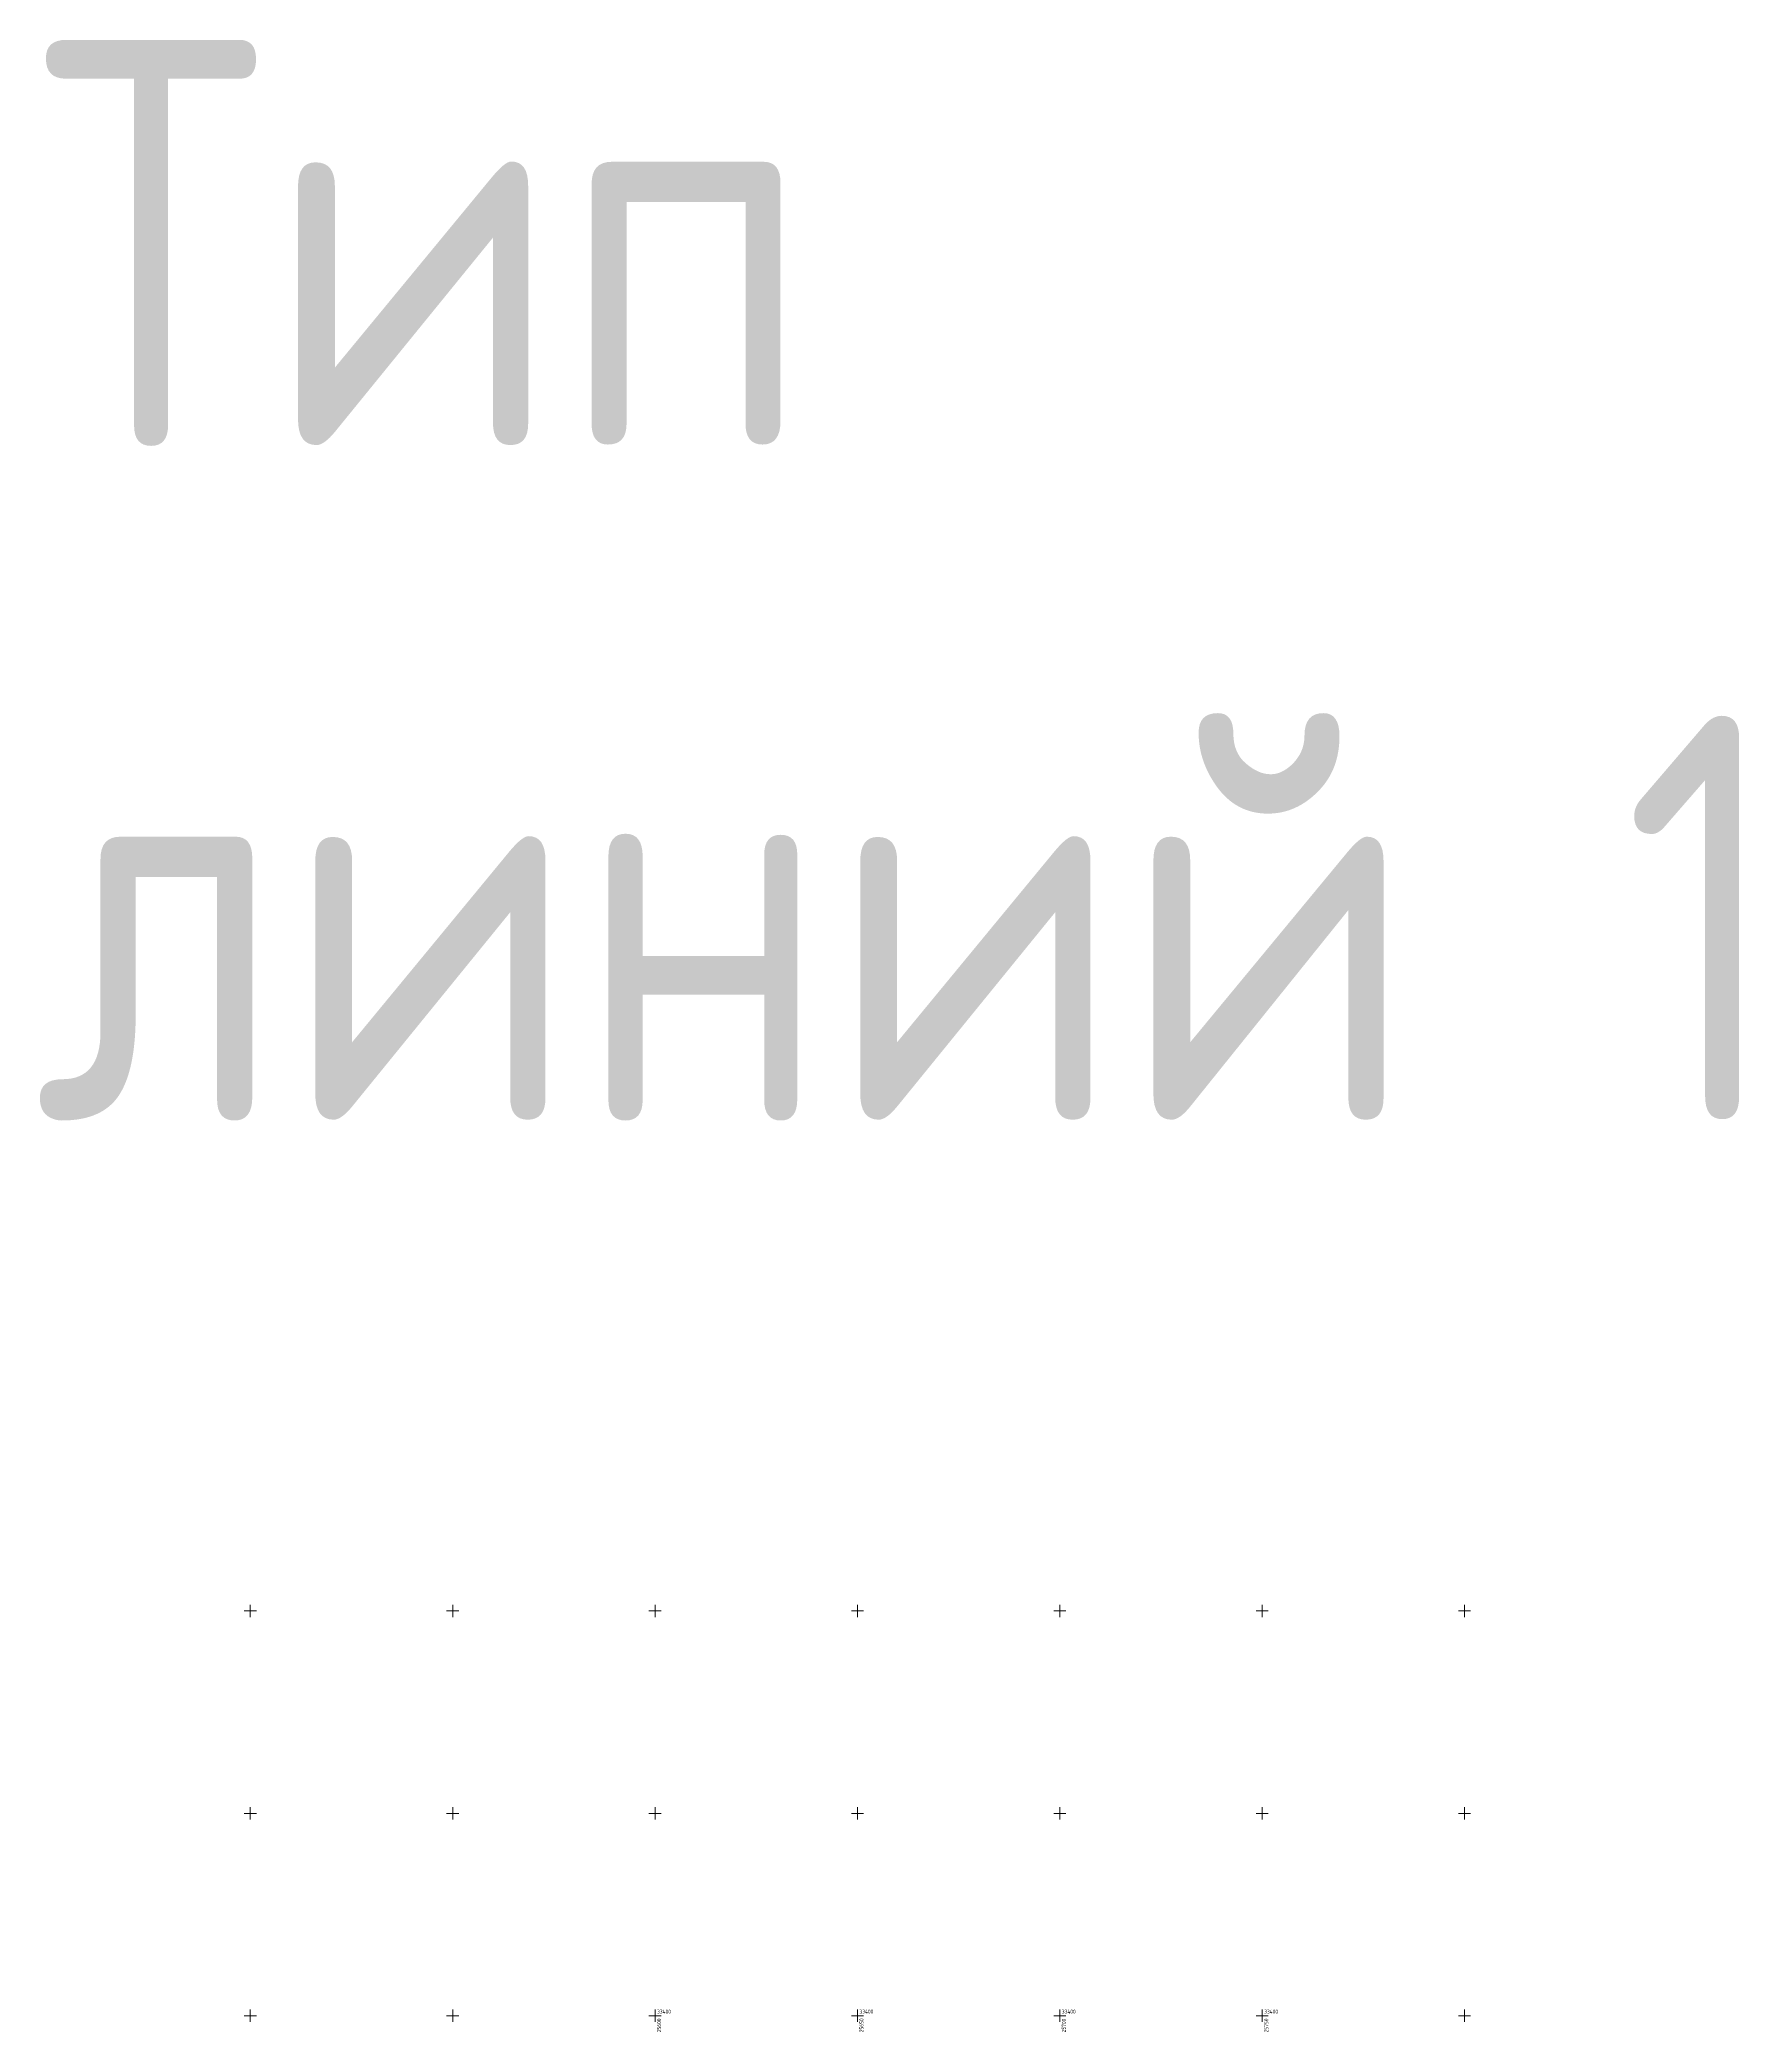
# Model space of a CAD drawing. Header units: metres. Extents: x 24337 to 25822, y 26642 to 34102.
# Drawn here: x 24336.6 to 24756.4, y 33395.9 to 33888.2 of the extents above; entities that cross this region are included whole.
import ezdxf

# ---------------------------------------------------------------- set-up
doc = ezdxf.new("R2010")
doc.units = ezdxf.units.M
doc.layers.add('02_Сетка', color=7, linetype='Continuous')
doc.layers.add('18_Зарамочное оформление', color=7, linetype='Continuous')
doc.styles.get("Standard").update_dxf_attribs({"font": 'GOST_0.TTF', "height": 2})

# ---------------------------------------------------------------- blocks, each defined once
blk = doc.blocks.new('g5_012')
at = {"color": 92, "linetype": 'ByBlock', "lineweight": -2}
for p, q in [((-3, 0), (3, 0)), ((0, -3), (0, 3))]:
    blk.add_line(p, q, dxfattribs=at)

msp = doc.modelspace()

# ---------------------------------------------------------------- block references
at = {"layer": '02_Сетка', "color": 92, "linetype": 'Continuous', "lineweight": 15, "ltscale": 0.5, "xscale": 0.5, "yscale": 0.5}
for p in [(24388.6, 33500), (24438.6, 33500), (24488.6, 33500), (24538.6, 33500), (24588.6, 33500), (24638.6, 33500), (24688.6, 33500), (24388.6, 33450), (24438.6, 33450), (24488.6, 33450), (24538.6, 33450), (24588.6, 33450), (24638.6, 33450), (24688.6, 33450), (24388.6, 33400), (24438.6, 33400), (24488.6, 33400), (24538.6, 33400), (24588.6, 33400), (24638.6, 33400), (24688.6, 33400)]:
    msp.add_blockref('g5_012', p, dxfattribs=at)

# ---------------------------------------------------------------- texts
at = {"layer": '02_Сетка', "color": 7, "linetype": 'Continuous', "lineweight": 15}
for s, p in [('25600', (24490.1, 33395.9)), ('25650', (24540.1, 33395.9)), ('25700', (24590.1, 33395.88)), ('25750', (24640.1, 33395.88))]:
    msp.add_text(s, height=1, rotation=90, dxfattribs=at).set_placement(p)
for p in [(24489.1, 33400.5), (24539.1, 33400.5), (24589.1, 33400.5), (24639.1, 33400.5)]:
    msp.add_text('33400', height=1, dxfattribs=at).set_placement(p)
at = {"layer": '18_Зарамочное оформление', "insert": (24335.51, 33887.9), "char_height": 100, "attachment_point": 1}
msp.add_mtext_dynamic_manual_height_columns('Тип линий 1', width=466.7468, gutter_width=10, heights=[0], dxfattribs=at)

doc.saveas('drawing.dxf')
